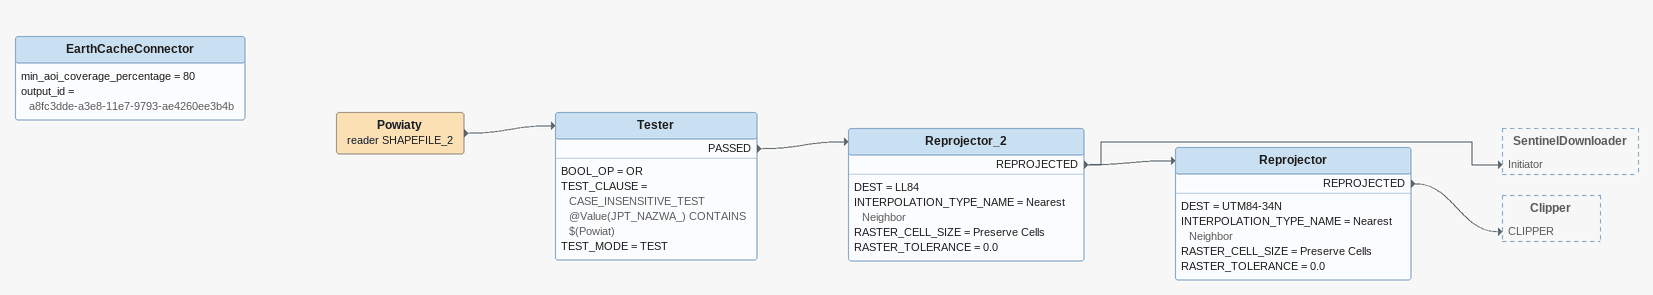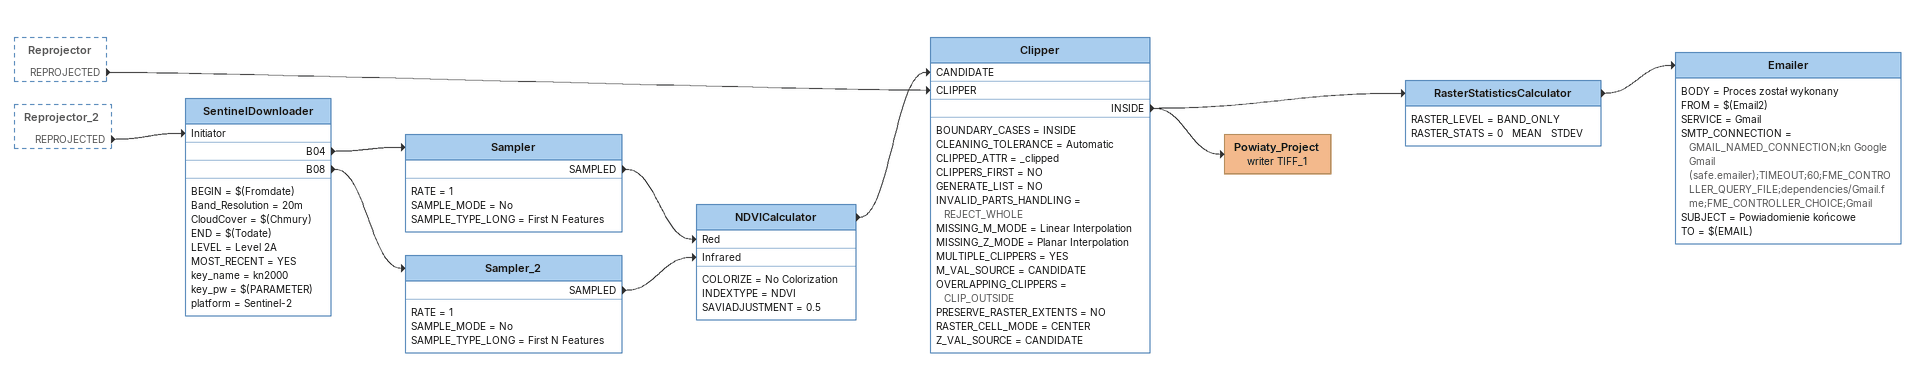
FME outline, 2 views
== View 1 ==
EarthCacheConnector
    min_aoi_coverage_percentage = 80
    output_id = a8fc3dde-a3e8-11e7-9793-ae4260ee3b4b
Powiaty (reader SHAPEFILE_2)
    -> Tester
Tester
    BOOL_OP = OR
    TEST_CLAUSE = CASE_INSENSITIVE_TEST @Value(JPT_NAZWA_) CONTAINS $(Powiat)
    TEST_MODE = TEST
    PASSED -> Reprojector_2
Reprojector_2
    DEST = LL84
    INTERPOLATION_TYPE_NAME = Nearest Neighbor
    RASTER_CELL_SIZE = Preserve Cells
    RASTER_TOLERANCE = 0.0
    REPROJECTED -> SentinelDownloader [Initiator]
    REPROJECTED -> Reprojector
Reprojector
    DEST = UTM84-34N
    INTERPOLATION_TYPE_NAME = Nearest Neighbor
    RASTER_CELL_SIZE = Preserve Cells
    RASTER_TOLERANCE = 0.0
    REPROJECTED -> Clipper [CLIPPER]

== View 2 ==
Reprojector [outside]
    REPROJECTED -> Clipper [CLIPPER]
Reprojector_2 [outside]
    REPROJECTED -> SentinelDownloader [Initiator]
SentinelDownloader
    BEGIN = $(Fromdate)
    Band_Resolution = 20m
    CloudCover = $(Chmury)
    END = $(Todate)
    LEVEL = Level 2A
    MOST_RECENT = YES
    key_name = kn2000
    key_pw = $(PARAMETER)
    platform = Sentinel-2
    B04 -> Sampler
    B08 -> Sampler_2
Sampler
    RATE = 1
    SAMPLE_MODE = No
    SAMPLE_TYPE_LONG = First N Features
    SAMPLED -> NDVICalculator [Red]
Sampler_2
    RATE = 1
    SAMPLE_MODE = No
    SAMPLE_TYPE_LONG = First N Features
    SAMPLED -> NDVICalculator [Infrared]
NDVICalculator
    COLORIZE = No Colorization
    INDEXTYPE = NDVI
    SAVIADJUSTMENT = 0.5
    -> Clipper [CANDIDATE]
Clipper
    BOUNDARY_CASES = INSIDE
    CLEANING_TOLERANCE = Automatic
    CLIPPED_ATTR = _clipped
    CLIPPERS_FIRST = NO
    GENERATE_LIST = NO
    INVALID_PARTS_HANDLING = REJECT_WHOLE
    MISSING_M_MODE = Linear Interpolation
    MISSING_Z_MODE = Planar Interpolation
    MULTIPLE_CLIPPERS = YES
    M_VAL_SOURCE = CANDIDATE
    OVERLAPPING_CLIPPERS = CLIP_OUTSIDE
    PRESERVE_RASTER_EXTENTS = NO
    RASTER_CELL_MODE = CENTER
    Z_VAL_SOURCE = CANDIDATE
    INSIDE -> Powiaty_Project (writer TIFF_1)
    INSIDE -> RasterStatisticsCalculator
RasterStatisticsCalculator
    RASTER_LEVEL = BAND_ONLY
    RASTER_STATS = 0   MEAN   STDEV
    -> Emailer
Emailer
    BODY = Proces został wykonany
    FROM = $(Email2)
    SERVICE = Gmail
    SMTP_CONNECTION = GMAIL_NAMED_CONNECTION;kn Google Gmail (safe.emailer);TIMEOUT;60;FME_CONTROLLER_QUERY_FILE;dependencies/Gmail.fme;FME_CONTROLLER_CHOICE;Gmail
    SUBJECT = Powiadomienie końcowe
    TO = $(EMAIL)
Powiaty_Project (writer TIFF_1)
